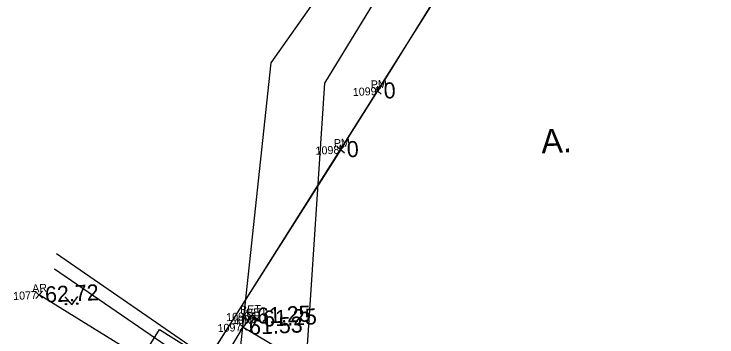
# Model space of a CAD drawing. Extents: x 641745 to 642007, y 6457342 to 6457597.
# Drawn here: x 641755.28 to 641799.15, y 6457464.63 to 6457484.75 of the extents above; entities that cross this region are included whole.
import ezdxf

# ---------------------------------------------------------------- set-up
doc = ezdxf.new("R2010")
doc.units = 0
for name, color, linetype in [('01_HOONED', 7, 'Continuous'), ('02_HOONEDETAILID', 7, 'Continuous'), ('03_SITUATSIOON', 7, 'Continuous'), ('10_PUUD', 7, 'Continuous'), ('21_MPKAABEL', 7, 'Continuous'), ('22_SIKAABEL', 7, 'Continuous'), ('28_AIAD', 7, 'Continuous'), ('30_TEEAARED', 7, 'Continuous'), ('40_KRUNDIPIIR', 7, 'Continuous'), ('41_KOLVIKUPIIR', 7, 'Continuous'), ('49_ABIINFO', 7, 'Continuous'), ('54_PUNKTID', 7, 'Continuous'), ('57_TEKSTID', 7, 'Continuous'), ('62_JRKNR', 7, 'Continuous'), ('63_KARVUD', 7, 'Continuous')]:
    doc.layers.add(name, color=color, linetype=linetype)

# ---------------------------------------------------------------- blocks, each defined once
blk = doc.blocks.new('PM')
for p, q in [((-100, 120), (0, 100)), ((0, 170), (-70, 200)), ((0, 230), (-30, 250)), ((0, 300), (0, 0)), ((30, 250), (0, 230)), ((70, 200), (0, 170)), ((0, 100), (100, 120)), ((0, 0), (50, 0))]:
    blk.add_line(p, q)
blk = doc.blocks.new('VMURU_')
at = {"layer": '63_KARVUD'}
for p, q in [((-403, 505.28), (0, 0)), ((0, 0), (397, 505.28))]:
    blk.add_line(p, q, dxfattribs=at)
for centre, radius in [((-353, 55.28), 42.8), ((347, 55.28), 45.22)]:
    blk.add_circle(centre, radius, dxfattribs=at)

msp = doc.modelspace()

# ---------------------------------------------------------------- linework, layer by layer
at = {"layer": '01_HOONED'}
msp.add_lwpolyline([(641768.039, 6457462.691), (641769.575, 6457465.25), (641775.245, 6457461.886), (641773.681, 6457459.277), (641768.039, 6457462.691)], dxfattribs=at)
at = {"layer": '02_HOONEDETAILID'}
msp.add_line((641770.08, 6457465.931), (641769.575, 6457465.25), dxfattribs=at)
msp.add_lwpolyline([(641770.08, 6457465.931), (641770.458, 6457465.751), (641770.008, 6457464.993)], dxfattribs=at)
at = {"layer": '10_PUUD'}
msp.add_line((641767.639, 6457462.12), (641757.818, 6457468.86), dxfattribs=at)
at = {"layer": '21_MPKAABEL'}
msp.add_lwpolyline([(641767.971, 6457450.53), (641771.323, 6457481.718), (641783.032, 6457498.274)], dxfattribs=at)
at = {"layer": '22_SIKAABEL'}
msp.add_lwpolyline([(641765.312, 6457444.488), (641773.144, 6457457.204), (641774.683, 6457480.449), (641784.867, 6457497.136)], dxfattribs=at)
at = {"layer": '28_AIAD'}
msp.add_line((641775.679, 6457476.308), (641777.982, 6457479.965), dxfattribs=at)
for points in [[(641783.42, 6457497.967), (641782.874, 6457495.043), (641785.145, 6457492.864), (641784.078, 6457489.809), (641777.982, 6457479.965)], [(641775.679, 6457476.308), (641767.403, 6457463.29), (641757.934, 6457469.815)]]:
    msp.add_lwpolyline(points, dxfattribs=at)
at = {"layer": '30_TEEAARED'}
msp.add_line((641778.713, 6457453.769), (641756.848, 6457467.256), dxfattribs=at)
at = {"layer": '40_KRUNDIPIIR'}
msp.add_lwpolyline([(641902.395, 6457363.466), (641757.522, 6457454.056), (641764.364, 6457465.092), (641767.381, 6457463.206), (641787.55, 6457495.157), (641782.587, 6457498.708), (641820.173, 6457559.244), (641847.517, 6457582.948), (641974.068, 6457478.846)], close=True, dxfattribs=at)
at = {"layer": '54_PUNKTID'}
for p, q in [((641777.76, 6457480.167), (641778.203, 6457479.762)), ((641777.779, 6457479.743), (641778.184, 6457480.186)), ((641775.457, 6457476.51), (641775.9, 6457476.105)), ((641775.476, 6457476.086), (641775.881, 6457476.529)), ((641756.627, 6457467.458), (641757.07, 6457467.053)), ((641756.646, 6457467.034), (641757.051, 6457467.477)), ((641769.858, 6457466.133), (641770.301, 6457465.728)), ((641769.877, 6457465.71), (641770.282, 6457466.152)), ((641770.237, 6457465.953), (641770.68, 6457465.549)), ((641770.256, 6457465.53), (641770.661, 6457465.972)), ((641769.353, 6457465.452), (641769.796, 6457465.047)), ((641769.372, 6457465.029), (641769.777, 6457465.471))]:
    msp.add_line(p, q, dxfattribs=at)

# ---------------------------------------------------------------- block references
at = {"layer": '03_SITUATSIOON', "xscale": 0.000999898960798439, "yscale": 0.0009998989607984392, "rotation": 2.563753322136709}
for p in [(641777.982, 6457479.965), (641775.679, 6457476.308)]:
    msp.add_blockref('PM', p, dxfattribs=at)
at = {"layer": '41_KOLVIKUPIIR', "xscale": 0.000999898960798439, "yscale": 0.0009998989607984392, "rotation": 2.563753322136709}
msp.add_blockref('VMURU_', (641758.882, 6457466.636), dxfattribs=at)

# ---------------------------------------------------------------- texts
at = {"layer": '49_ABIINFO'}
for s, p in [('PM', (641777.558, 6457480.113)), ('PM', (641775.255, 6457476.455)), ('AR', (641756.425, 6457467.404)), ('BET', (641769.406, 6457466.068)), ('BET', (641769.785, 6457465.888)), ('HN', (641769.151, 6457465.398))]:
    msp.add_text(s, height=0.4999, rotation=2.5638, dxfattribs=at).set_placement(p)
at = {"layer": '57_TEKSTID'}
msp.add_text('A.', height=1.4998, rotation=2.5638, dxfattribs=at).set_placement((641788.214, 6457476.069))
at = {"layer": '62_JRKNR'}
for s, p in [('1099', (641776.436, 6457479.645)), ('1098', (641774.109, 6457475.987)), ('1077', (641755.239, 6457466.934)), ('1096', (641768.533, 6457465.611)), ('1095', (641768.889, 6457465.431)), ('1097', (641767.997, 6457464.929))]:
    msp.add_text(s, height=0.4999, rotation=2.5638, dxfattribs=at).set_placement(p)
at = {"layer": '63_KARVUD'}
for s, p in [(' 0', (641778.004, 6457479.465)), (' 0', (641775.701, 6457475.808)), (' 62.72', (641756.871, 6457466.756)), (' 61.25', (641770.102, 6457465.431)), (' 61.25', (641770.481, 6457465.252)), (' 61.53', (641769.597, 6457464.75))]:
    msp.add_text(s, height=0.9999, rotation=2.5638, dxfattribs=at).set_placement(p)

doc.saveas('drawing.dxf')
